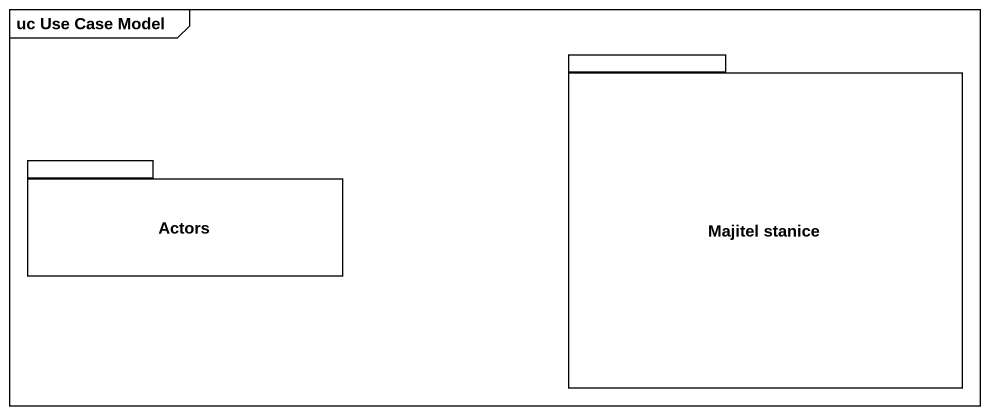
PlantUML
@startuml
mainframe uc Use Case Model
package "Majitel stanice" as Majitel_stanice {
}
package Actors {
}
@enduml
